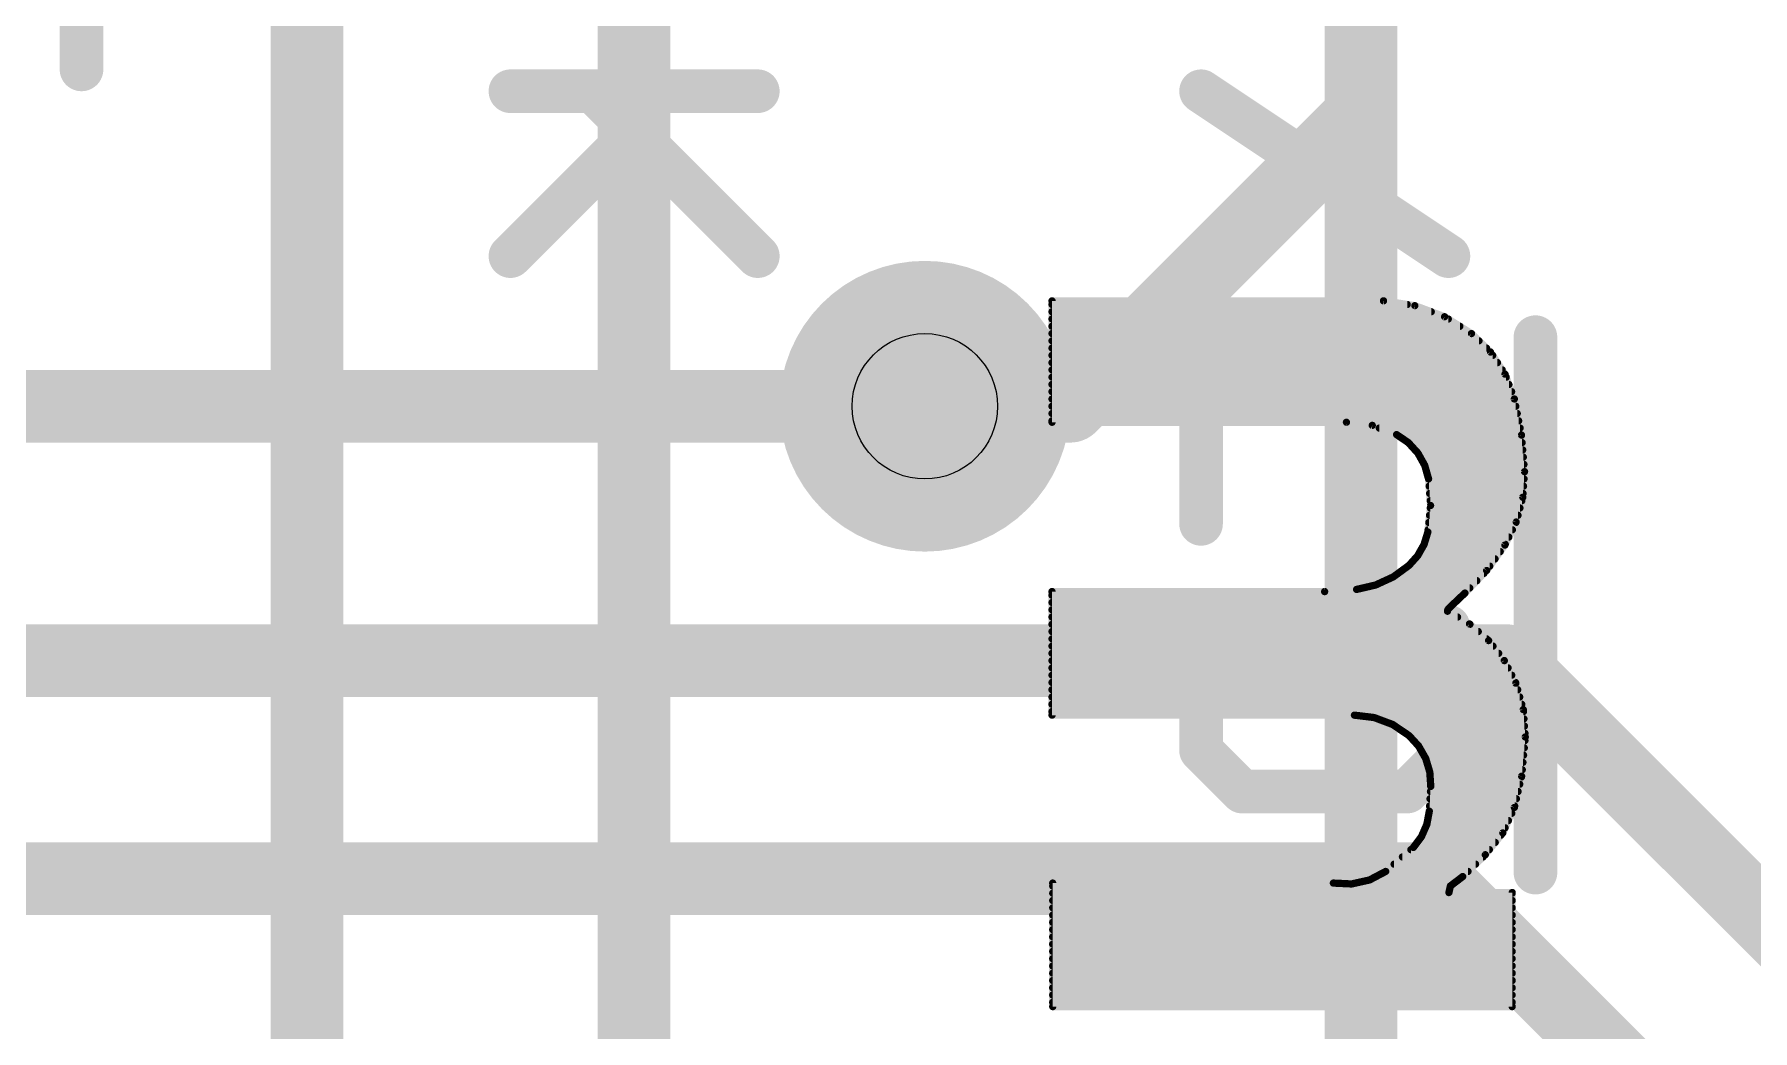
# Model space of a CAD drawing. Extents: x -32 to 75, y -18 to 32.
# Drawn here: x 10.6 to 16.61, y 22.2 to 25.68 of the extents above; entities that cross this region are included whole.
import ezdxf

# ---------------------------------------------------------------- set-up
doc = ezdxf.new("R2010")
doc.units = 0
for name, color, linetype in [('1', 12, 'CONTINUOUS'), ('16', 132, 'CONTINUOUS'), ('18', 110, 'CONTINUOUS'), ('21', 53, 'CONTINUOUS'), ('22', 53, 'CONTINUOUS'), ('44', 253, 'CONTINUOUS')]:
    doc.layers.add(name, color=color, linetype=linetype)

# ---------------------------------------------------------------- blocks, each defined once
blk = doc.blocks.new('ROUNDV')
at = {"const_width": 0.5}
blk.add_lwpolyline([(0, -0.25, 1), (0, 0.25, 1), (0, -0.25)], format="xyb", dxfattribs=at)

msp = doc.modelspace()

# ---------------------------------------------------------------- linework, layer by layer
at = {"layer": '1', "const_width": 0.254}
for points in [[(8.89, 24.384), (13.716, 24.384)], [(15.748, 23.495), (6.35, 23.495)], [(18.415, 20.828), (15.748, 23.495)], [(15.494, 22.733), (6.477, 22.733)], [(17.399, 20.828), (15.494, 22.733)]]:
    msp.add_lwpolyline(points, dxfattribs=at)
at = {"layer": '1', "const_width": 0.127}
for points in [[(13.716, 24.3205, 1), (13.716, 24.4475)], [(15.7929, 23.5399, 1), (15.7031, 23.4501)], [(15.748, 23.4315, 1), (15.748, 23.5585)], [(15.5389, 22.7779, 1), (15.4491, 22.6881)], [(15.494, 22.6695, 1), (15.494, 22.7965)]]:
    msp.add_lwpolyline(points, format="xyb", dxfattribs=at)
at = {"layer": '16', "const_width": 0.254}
for points in [[(12.7, 29.21), (12.7, 19.05)], [(15.24, 29.21), (15.24, 25.4)], [(11.557, 26.67), (11.557, 20.447)], [(14.224, 24.384), (15.24, 25.4)], [(15.24, 25.4), (15.24, 15.24)], [(13.716, 24.384), (14.224, 24.384)]]:
    msp.add_lwpolyline(points, dxfattribs=at)
at = {"layer": '16', "const_width": 0.127}
for points in [[(15.3035, 25.4, 1), (15.1765, 25.4)], [(15.2849, 25.3551, 1), (15.1951, 25.4449)], [(15.1765, 25.4, 1), (15.3035, 25.4)], [(13.716, 24.4475, 1), (13.716, 24.3205)], [(14.224, 24.3205, 1), (14.224, 24.4475)], [(14.1791, 24.4289, 1), (14.2689, 24.3391)]]:
    msp.add_lwpolyline(points, format="xyb", dxfattribs=at)
at = {"layer": '21', "const_width": 0.1524}
for points in [[(10.7696, 27.432), (10.7696, 25.561)], [(13.1325, 25.4848), (12.2682, 25.4848)], [(12.5563, 25.4848), (13.1325, 24.9085)], [(14.6812, 25.4848), (15.5455, 24.9085)], [(12.7004, 25.3407), (12.2682, 24.9085)], [(15.8496, 24.6254), (15.8496, 22.7544)], [(15.5455, 24.5492), (14.6812, 24.5492)], [(14.6812, 24.5492), (14.6812, 23.973)], [(15.5455, 23.6137), (14.6812, 23.6137)], [(14.6812, 23.6137), (14.6812, 23.1816)], [(15.5455, 23.1816), (15.5455, 23.6137)], [(14.6812, 23.1816), (14.8253, 23.0375)], [(15.4015, 23.0375), (15.5455, 23.1816)], [(14.8253, 23.0375), (15.4015, 23.0375)]]:
    msp.add_lwpolyline(points, dxfattribs=at)
at = {"layer": '21', "const_width": 0.0762}
for points in [[(10.7315, 25.561, 1), (10.8077, 25.561)], [(12.2682, 25.5229, 1), (12.2682, 25.4467)], [(12.5833, 25.5117, 1), (12.5294, 25.4578)], [(13.1325, 25.4467, 1), (13.1325, 25.5229)], [(14.7023, 25.5165, 1), (14.6601, 25.4531)], [(12.7273, 25.3138, 1), (12.6734, 25.3676)], [(15.5244, 24.8768, 1), (15.5667, 24.9402)], [(12.2413, 24.9355, 1), (12.2951, 24.8816)], [(13.1056, 24.8816, 1), (13.1595, 24.9355)], [(15.8877, 24.6254, 1), (15.8115, 24.6254)], [(14.6812, 24.5873, 1), (14.6812, 24.5111)], [(14.7193, 24.5492, 1), (14.6431, 24.5492)], [(15.5455, 24.5111, 1), (15.5455, 24.5873)], [(14.6431, 23.973, 1), (14.7193, 23.973)], [(14.6812, 23.6518, 1), (14.6812, 23.5756)], [(14.7193, 23.6137, 1), (14.6431, 23.6137)], [(15.5836, 23.6137, 1), (15.5074, 23.6137)], [(15.5455, 23.5756, 1), (15.5455, 23.6518)], [(14.7081, 23.2085, 1), (14.6543, 23.1546)], [(15.5725, 23.1546, 1), (15.5186, 23.2085)], [(14.6431, 23.1816, 1), (14.7193, 23.1816)], [(15.5074, 23.1816, 1), (15.5836, 23.1816)], [(14.8253, 23.0756, 1), (14.8253, 22.9994)], [(15.4015, 22.9994, 1), (15.4015, 23.0756)], [(14.7983, 23.0106, 1), (14.8522, 23.0644)], [(15.3745, 23.0644, 1), (15.4284, 23.0106)], [(15.8115, 22.7544, 1), (15.8877, 22.7544)]]:
    msp.add_lwpolyline(points, format="xyb", dxfattribs=at)
at = {"layer": '22', "const_width": 0.0127}
for points in [[(14.1605, 24.7587, 1), (14.1605, 24.746)], [(14.1605, 24.746, 1), (14.1605, 24.7333)], [(14.1669, 24.7523, 1), (14.1542, 24.7523)], [(15.3197, 24.7586, 1), (15.3177, 24.746)], [(15.3187, 24.746, 1), (15.3187, 24.7587)], [(15.4014, 24.7333, 1), (15.4014, 24.746)], [(15.4305, 24.7414, 1), (15.426, 24.7295)], [(15.4273, 24.7292, 1), (15.4292, 24.7417)], [(14.1605, 24.7206, 1), (14.1605, 24.7079)], [(14.1605, 24.6952, 1), (14.1605, 24.6824)], [(14.1605, 24.6698, 1), (14.1605, 24.6571)], [(15.4855, 24.7079, 1), (15.4855, 24.7206)], [(15.5355, 24.7022, 1), (15.5288, 24.6915)], [(15.5299, 24.6909, 1), (15.5344, 24.7028)], [(15.545, 24.6824, 1), (15.545, 24.6952)], [(15.5855, 24.6571, 1), (15.5855, 24.6698)], [(14.1605, 24.6444, 1), (14.1605, 24.6317)], [(14.1605, 24.619, 1), (14.1605, 24.6062)], [(15.6305, 24.6426, 1), (15.6217, 24.6334)], [(15.6227, 24.6326, 1), (15.6295, 24.6434)], [(15.6261, 24.6317, 1), (15.6261, 24.6444)], [(15.6522, 24.6062, 1), (15.6522, 24.619)], [(14.1605, 24.5936, 1), (14.1605, 24.5809)], [(14.1605, 24.5682, 1), (14.1605, 24.5555)], [(15.6784, 24.5809, 1), (15.6784, 24.5936)], [(15.6978, 24.577, 1), (15.6872, 24.57)], [(15.6881, 24.5689, 1), (15.6969, 24.578)], [(15.7002, 24.5555, 1), (15.7002, 24.5682)], [(14.1605, 24.5428, 1), (14.1605, 24.53)], [(14.1605, 24.5174, 1), (14.1605, 24.5047)], [(14.1605, 24.492, 1), (14.1605, 24.4793)], [(15.7168, 24.53, 1), (15.7168, 24.5428)], [(15.7334, 24.5047, 1), (15.7334, 24.5174)], [(15.7492, 24.4983, 1), (15.7373, 24.4938)], [(15.7379, 24.4926, 1), (15.7486, 24.4995)], [(15.7472, 24.4793, 1), (15.7472, 24.492)], [(14.1605, 24.4666, 1), (14.1605, 24.4538)], [(14.1605, 24.4412, 1), (14.1605, 24.4285)], [(15.7568, 24.4538, 1), (15.7568, 24.4666)], [(15.7663, 24.4285, 1), (15.7663, 24.4412)], [(14.1605, 24.4158, 1), (14.1605, 24.4031)], [(14.1605, 24.3904, 1), (14.1605, 24.3776)], [(15.7821, 24.4106, 1), (15.7697, 24.4082)], [(15.77, 24.4072, 1), (15.7818, 24.4116)], [(15.7759, 24.4031, 1), (15.7759, 24.4158)], [(15.7809, 24.3776, 1), (15.7809, 24.3904)], [(14.1605, 24.365, 1), (14.1605, 24.3523)], [(14.1605, 24.3396, 1), (14.1605, 24.3269)], [(14.1605, 24.3345, 1), (14.1605, 24.3218)], [(14.1542, 24.3281, 1), (14.1669, 24.3281)], [(15.19, 24.3344, 1), (15.1884, 24.3218)], [(15.1892, 24.3218, 1), (15.1892, 24.3345)], [(15.2817, 24.3231, 1), (15.2772, 24.3112)], [(15.2787, 24.3108, 1), (15.2802, 24.3235)], [(15.3041, 24.3142, 1), (15.3041, 24.3014)], [(15.7859, 24.3523, 1), (15.7859, 24.365)], [(15.7909, 24.3269, 1), (15.7909, 24.3396)], [(15.796, 24.3014, 1), (15.796, 24.3142)], [(15.3681, 24.2901, 1), (15.3609, 24.2797)], [(15.3682, 24.2888, 1), (15.3682, 24.2761)], [(15.3622, 24.279, 1), (15.3668, 24.2908)], [(15.4053, 24.2634, 1), (15.4053, 24.2507)], [(15.41, 24.2613, 1), (15.4006, 24.2528)], [(15.4017, 24.2518, 1), (15.4089, 24.2623)], [(15.8071, 24.2839, 1), (15.7945, 24.2829)], [(15.7946, 24.2822, 1), (15.807, 24.2846)], [(15.8009, 24.2761, 1), (15.8009, 24.2888)], [(15.803, 24.2507, 1), (15.803, 24.2634)], [(15.4285, 24.238, 1), (15.4285, 24.2252)], [(15.4441, 24.2237, 1), (15.433, 24.2175)], [(15.4339, 24.2163, 1), (15.4433, 24.2249)], [(15.4466, 24.2126, 1), (15.4466, 24.1999)], [(15.8051, 24.2252, 1), (15.8051, 24.238)], [(15.8072, 24.1999, 1), (15.8072, 24.2126)], [(15.4608, 24.1872, 1), (15.4608, 24.1745)], [(15.4688, 24.1792, 1), (15.4565, 24.1757)], [(15.4571, 24.1744, 1), (15.4682, 24.1806)], [(15.469, 24.1618, 1), (15.469, 24.149)], [(15.4825, 24.1305, 1), (15.4699, 24.1295)], [(15.4762, 24.1364, 1), (15.4762, 24.1237)], [(15.4701, 24.1283, 1), (15.4823, 24.1317)], [(15.8178, 24.155, 1), (15.8052, 24.1558)], [(15.8052, 24.1549, 1), (15.8178, 24.1559)], [(15.8094, 24.1745, 1), (15.8094, 24.1872)], [(15.8098, 24.1237, 1), (15.8098, 24.1364)], [(15.8115, 24.149, 1), (15.8115, 24.1618)], [(15.4781, 24.111, 1), (15.4781, 24.0983)], [(15.48, 24.0856, 1), (15.48, 24.0728)], [(15.8115, 24.0644, 1), (15.7992, 24.0676)], [(15.8063, 24.0728, 1), (15.8063, 24.0856)], [(15.808, 24.0983, 1), (15.808, 24.111)], [(15.4797, 24.0094, 1), (15.4797, 23.9966)], [(15.4819, 24.0602, 1), (15.4819, 24.0475)], [(15.4823, 24.0348, 1), (15.4823, 24.0221)], [(15.4895, 24.0365, 1), (15.4768, 24.0378)], [(15.4768, 24.0367, 1), (15.4895, 24.0377)], [(15.7885, 23.9966, 1), (15.7885, 24.0094)], [(15.7953, 24.0221, 1), (15.7953, 24.0348)], [(15.799, 24.0664, 1), (15.8117, 24.0656)], [(15.8021, 24.0475, 1), (15.8021, 24.0602)], [(15.4798, 23.9427, 1), (15.4676, 23.9465)], [(15.4745, 23.9586, 1), (15.4745, 23.9459)], [(15.4771, 23.984, 1), (15.4771, 23.9713)], [(15.7689, 23.9459, 1), (15.7689, 23.9586)], [(15.7761, 23.9811, 1), (15.7883, 23.9778)], [(15.7879, 23.9766, 1), (15.7765, 23.9822)], [(15.7813, 23.9713, 1), (15.7813, 23.984)], [(15.4543, 23.903, 1), (15.4664, 23.8993)], [(15.4605, 23.9078, 1), (15.4605, 23.8951)], [(15.4659, 23.898, 1), (15.4548, 23.9042)], [(15.4682, 23.9332, 1), (15.4682, 23.9204)], [(15.4674, 23.9452, 1), (15.48, 23.944)], [(15.7372, 23.9017, 1), (15.7486, 23.8961)], [(15.7481, 23.8952, 1), (15.7377, 23.9026)], [(15.7441, 23.8951, 1), (15.7441, 23.9078)], [(15.7565, 23.9204, 1), (15.7565, 23.9332)], [(15.4042, 23.8316, 1), (15.4042, 23.8189)], [(15.4029, 23.8319, 1), (15.4123, 23.8235)], [(15.4113, 23.8226, 1), (15.4039, 23.8328)], [(15.4282, 23.857, 1), (15.4282, 23.8442)], [(15.4325, 23.8647, 1), (15.4435, 23.8584)], [(15.4427, 23.8573, 1), (15.4333, 23.8658)], [(15.4462, 23.8824, 1), (15.4462, 23.8697)], [(15.69, 23.8189, 1), (15.69, 23.8316)], [(15.7082, 23.8442, 1), (15.7082, 23.857)], [(15.7265, 23.8697, 1), (15.7265, 23.8824)], [(15.3238, 23.7808, 1), (15.3238, 23.768)], [(15.349, 23.7928, 1), (15.3565, 23.7825)], [(15.3554, 23.7819, 1), (15.3501, 23.7934)], [(15.3694, 23.8062, 1), (15.3694, 23.7934)], [(15.6448, 23.768, 1), (15.6448, 23.7808)], [(15.6693, 23.7934, 1), (15.6693, 23.8062)], [(15.6739, 23.8137, 1), (15.6843, 23.8063)], [(15.6837, 23.8056, 1), (15.6745, 23.8144)], [(14.1605, 23.7427, 1), (14.1605, 23.7299)], [(14.1605, 23.73, 1), (14.1605, 23.7172)], [(14.1669, 23.7363, 1), (14.1542, 23.7363)], [(15.1126, 23.7426, 1), (15.1134, 23.73)], [(15.113, 23.7299, 1), (15.113, 23.7427)], [(15.2234, 23.7501, 1), (15.2262, 23.7377)], [(15.2252, 23.7376, 1), (15.2244, 23.7502)], [(15.2467, 23.7554, 1), (15.2467, 23.7427)], [(15.2883, 23.7651, 1), (15.2936, 23.7536)], [(15.2924, 23.7531, 1), (15.2895, 23.7655)], [(15.5952, 23.7172, 1), (15.5952, 23.73)], [(15.5986, 23.7356, 1), (15.6078, 23.7268)], [(15.6076, 23.7266, 1), (15.5988, 23.7358)], [(15.6203, 23.7427, 1), (15.6203, 23.7554)], [(14.1605, 23.7046, 1), (14.1605, 23.6918)], [(14.1605, 23.6792, 1), (14.1605, 23.6665)], [(14.1605, 23.6538, 1), (14.1605, 23.641)], [(15.5455, 23.6732, 1), (15.5391, 23.6622)], [(15.5361, 23.6689, 1), (15.5485, 23.6665)], [(15.538, 23.676, 1), (15.5485, 23.6689)], [(15.5495, 23.6712, 1), (15.537, 23.6736)], [(15.5414, 23.6809, 1), (15.5504, 23.6719)], [(15.5512, 23.6729, 1), (15.5406, 23.6799)], [(15.5435, 23.6665, 1), (15.5435, 23.6792)], [(15.5506, 23.6901, 1), (15.5594, 23.6809)], [(15.5595, 23.681, 1), (15.5505, 23.69)], [(15.5684, 23.6918, 1), (15.5684, 23.7046)], [(15.5774, 23.641, 1), (15.5774, 23.6538)], [(14.1605, 23.6284, 1), (14.1605, 23.6156)], [(14.1605, 23.603, 1), (14.1605, 23.5903)], [(15.6233, 23.6281, 1), (15.6149, 23.6185)], [(15.6159, 23.6178, 1), (15.6223, 23.6288)], [(15.6206, 23.6156, 1), (15.6206, 23.6284)], [(15.6498, 23.5903, 1), (15.6498, 23.603)], [(14.1605, 23.5776, 1), (14.1605, 23.5648)], [(14.1605, 23.5522, 1), (14.1605, 23.5394)], [(15.6791, 23.5648, 1), (15.6791, 23.5776)], [(15.691, 23.5691, 1), (15.681, 23.5612)], [(15.6819, 23.5604, 1), (15.6902, 23.5699)], [(15.7012, 23.5394, 1), (15.7012, 23.5522)], [(14.1605, 23.5268, 1), (14.1605, 23.5141)], [(14.1605, 23.5014, 1), (14.1605, 23.4886)], [(14.1605, 23.476, 1), (14.1605, 23.4632)], [(15.721, 23.5141, 1), (15.721, 23.5268)], [(15.7463, 23.4982, 1), (15.735, 23.4924)], [(15.7357, 23.4914, 1), (15.7457, 23.4992)], [(15.7408, 23.4886, 1), (15.7408, 23.5014)], [(15.7538, 23.4632, 1), (15.7538, 23.476)], [(14.1605, 23.4506, 1), (14.1605, 23.4379)], [(14.1605, 23.4252, 1), (14.1605, 23.4124)], [(15.7668, 23.4379, 1), (15.7668, 23.4506)], [(15.7871, 23.418, 1), (15.7749, 23.4146)], [(15.7753, 23.4134, 1), (15.7867, 23.4192)], [(15.7797, 23.4124, 1), (15.7797, 23.4252)], [(14.1605, 23.3998, 1), (14.1605, 23.387)], [(14.1605, 23.3744, 1), (14.1605, 23.3617)], [(14.1605, 23.349, 1), (14.1605, 23.3362)], [(15.7875, 23.387, 1), (15.7875, 23.3998)], [(15.7946, 23.3617, 1), (15.7946, 23.3744)], [(15.8018, 23.3362, 1), (15.8018, 23.349)], [(14.1605, 23.3236, 1), (14.1605, 23.3108)], [(14.1605, 23.3109, 1), (14.1605, 23.2981)], [(14.1542, 23.3045, 1), (14.1669, 23.3045)], [(15.2179, 23.3108, 1), (15.2163, 23.2982)], [(15.2171, 23.2981, 1), (15.2171, 23.3109)], [(15.2879, 23.3022, 1), (15.2835, 23.2903)], [(15.2849, 23.29, 1), (15.2864, 23.3026)], [(15.2977, 23.2982, 1), (15.2977, 23.2855)], [(15.8134, 23.3244, 1), (15.8007, 23.3235)], [(15.8009, 23.3223, 1), (15.8132, 23.3257)], [(15.8076, 23.3108, 1), (15.8076, 23.3236)], [(15.8094, 23.2855, 1), (15.8094, 23.2982)], [(15.354, 23.2774, 1), (15.3468, 23.2669)], [(15.3482, 23.2662, 1), (15.3526, 23.2781)], [(15.3589, 23.2728, 1), (15.3589, 23.26)], [(15.3964, 23.2474, 1), (15.3964, 23.2346)], [(15.4123, 23.2377, 1), (15.4029, 23.2291)], [(15.404, 23.2281, 1), (15.4112, 23.2387)], [(15.8203, 23.2277, 1), (15.8077, 23.2289)], [(15.8077, 23.2278, 1), (15.8203, 23.2288)], [(15.8112, 23.26, 1), (15.8112, 23.2728)], [(15.8131, 23.2346, 1), (15.8131, 23.2474)], [(15.424, 23.222, 1), (15.424, 23.2093)], [(15.4469, 23.1998, 1), (15.4359, 23.1935)], [(15.4367, 23.1923, 1), (15.4461, 23.2009)], [(15.4451, 23.1966, 1), (15.4451, 23.1838)], [(15.4595, 23.1712, 1), (15.4595, 23.1584)], [(15.8081, 23.1584, 1), (15.8081, 23.1712)], [(15.8105, 23.1838, 1), (15.8105, 23.1966)], [(15.8128, 23.2093, 1), (15.8128, 23.222)], [(15.4722, 23.1551, 1), (15.46, 23.1514)], [(15.4606, 23.1501, 1), (15.4716, 23.1564)], [(15.4703, 23.1458, 1), (15.4703, 23.1331)], [(15.4779, 23.1204, 1), (15.4779, 23.1076)], [(15.4868, 23.1058, 1), (15.4742, 23.105)], [(15.4744, 23.1036, 1), (15.4866, 23.1073)], [(15.8034, 23.1076, 1), (15.8034, 23.1204)], [(15.8058, 23.1331, 1), (15.8058, 23.1458)], [(15.4816, 23.095, 1), (15.4816, 23.0822)], [(15.4833, 23.0696, 1), (15.4833, 23.0569)], [(15.4901, 23.0552, 1), (15.4775, 23.056)], [(15.4775, 23.0552, 1), (15.4901, 23.056)], [(15.7948, 23.0569, 1), (15.7948, 23.0696)], [(15.795, 23.0917, 1), (15.8076, 23.0905)], [(15.8075, 23.0897, 1), (15.7951, 23.0925)], [(15.8007, 23.0822, 1), (15.8007, 23.095)], [(15.4798, 22.9934, 1), (15.4798, 22.9807)], [(15.4813, 23.0188, 1), (15.4813, 23.006)], [(15.4828, 23.0442, 1), (15.4828, 23.0314)], [(15.7817, 22.9793, 1), (15.7701, 22.9845)], [(15.7771, 22.9807, 1), (15.7771, 22.9934)], [(15.783, 23.006, 1), (15.783, 23.0188)], [(15.7889, 23.0314, 1), (15.7889, 23.0442)], [(15.476, 22.9204, 1), (15.4643, 22.9255)], [(15.4726, 22.9426, 1), (15.4726, 22.9298)], [(15.4774, 22.968, 1), (15.4774, 22.9552)], [(15.4725, 22.9696, 1), (15.4851, 22.9688)], [(15.485, 22.968, 1), (15.4726, 22.9704)], [(15.7551, 22.9298, 1), (15.7551, 22.9426)], [(15.7667, 22.9552, 1), (15.7667, 22.968)], [(15.7697, 22.9833, 1), (15.7821, 22.9805)], [(15.4454, 22.8824, 1), (15.457, 22.8773)], [(15.4563, 22.876, 1), (15.4461, 22.8837)], [(15.4536, 22.8918, 1), (15.4536, 22.879)], [(15.4648, 22.9172, 1), (15.4648, 22.9045)], [(15.4639, 22.9241, 1), (15.4764, 22.9218)], [(15.7297, 22.8956, 1), (15.7412, 22.8903)], [(15.7294, 22.879, 1), (15.7294, 22.8918)], [(15.7404, 22.889, 1), (15.7305, 22.8969)], [(15.7436, 22.9045, 1), (15.7436, 22.9172)], [(15.3849, 22.8156, 1), (15.3849, 22.8028)], [(15.4142, 22.841, 1), (15.4142, 22.8283)], [(15.4178, 22.846, 1), (15.428, 22.8384)], [(15.4271, 22.8374, 1), (15.4187, 22.847)], [(15.4363, 22.8664, 1), (15.4363, 22.8536)], [(15.6665, 22.8028, 1), (15.6665, 22.8156)], [(15.6693, 22.8208, 1), (15.6793, 22.8128)], [(15.6787, 22.8122, 1), (15.6699, 22.8214)], [(15.6886, 22.8283, 1), (15.6886, 22.841)], [(15.709, 22.8536, 1), (15.709, 22.8664)], [(15.3264, 22.7648, 1), (15.3264, 22.7521)], [(15.3222, 22.7632, 1), (15.3306, 22.7536)], [(15.3294, 22.7528, 1), (15.3234, 22.764)], [(15.3557, 22.7902, 1), (15.3557, 22.7774)], [(15.614, 22.7521, 1), (15.614, 22.7648)], [(15.6402, 22.7774, 1), (15.6402, 22.7902)], [(14.163, 22.7242, 1), (14.163, 22.7114)], [(14.163, 22.714, 1), (14.163, 22.7012)], [(14.163, 22.6886, 1), (14.163, 22.6759)], [(14.1693, 22.7178, 1), (14.1567, 22.7178)], [(15.1438, 22.7241, 1), (15.1432, 22.7115)], [(15.1435, 22.7114, 1), (15.1435, 22.7242)], [(15.206, 22.7209, 1), (15.2088, 22.7085)], [(15.2071, 22.7084, 1), (15.2077, 22.7211)], [(15.2669, 22.7342, 1), (15.2728, 22.723)], [(15.2712, 22.7224, 1), (15.2684, 22.7348)], [(15.2782, 22.7394, 1), (15.2782, 22.7266)], [(15.5473, 22.6911, 1), (15.5473, 22.6783)], [(15.5485, 22.7126, 1), (15.5563, 22.7026)], [(15.5586, 22.7062, 1), (15.5462, 22.709)], [(15.5524, 22.7012, 1), (15.5524, 22.714)], [(15.5857, 22.7266, 1), (15.5857, 22.7394)], [(15.5912, 22.7452, 1), (15.6, 22.736)], [(15.5995, 22.7356, 1), (15.5917, 22.7456)], [(15.7746, 22.6847, 1), (15.762, 22.6847)], [(15.7683, 22.6783, 1), (15.7683, 22.6911)], [(15.7683, 22.6759, 1), (15.7683, 22.6886)], [(14.163, 22.6632, 1), (14.163, 22.6504)], [(14.163, 22.6378, 1), (14.163, 22.6251)], [(15.5411, 22.6861, 1), (15.5535, 22.6833)], [(15.7683, 22.6504, 1), (15.7683, 22.6632)], [(15.7683, 22.6251, 1), (15.7683, 22.6378)], [(14.163, 22.6124, 1), (14.163, 22.5997)], [(14.163, 22.587, 1), (14.163, 22.5742)], [(15.7683, 22.5997, 1), (15.7683, 22.6124)], [(15.7683, 22.5742, 1), (15.7683, 22.587)], [(14.163, 22.5616, 1), (14.163, 22.5489)], [(14.163, 22.5362, 1), (14.163, 22.5235)], [(14.163, 22.5108, 1), (14.163, 22.498)], [(15.7683, 22.5489, 1), (15.7683, 22.5616)], [(15.7683, 22.5235, 1), (15.7683, 22.5362)], [(15.7683, 22.498, 1), (15.7683, 22.5108)], [(14.163, 22.4854, 1), (14.163, 22.4727)], [(14.163, 22.46, 1), (14.163, 22.4473)], [(15.7683, 22.4727, 1), (15.7683, 22.4854)], [(15.7683, 22.4473, 1), (15.7683, 22.46)], [(14.163, 22.4346, 1), (14.163, 22.4218)], [(14.163, 22.4092, 1), (14.163, 22.3965)], [(15.7683, 22.4218, 1), (15.7683, 22.4346)], [(15.7683, 22.3965, 1), (15.7683, 22.4092)], [(14.163, 22.3838, 1), (14.163, 22.3711)], [(14.163, 22.3584, 1), (14.163, 22.3456)], [(14.163, 22.333, 1), (14.163, 22.3203)], [(15.7683, 22.3711, 1), (15.7683, 22.3838)], [(15.7683, 22.3456, 1), (15.7683, 22.3584)], [(15.7683, 22.3203, 1), (15.7683, 22.333)], [(14.163, 22.3076, 1), (14.163, 22.2949)], [(14.163, 22.2924, 1), (14.163, 22.2797)], [(14.1567, 22.286, 1), (14.1693, 22.286)], [(15.762, 22.286, 1), (15.7746, 22.286)], [(15.7683, 22.2949, 1), (15.7683, 22.3076)], [(15.7683, 22.2797, 1), (15.7683, 22.2924)]]:
    msp.add_lwpolyline(points, format="xyb", dxfattribs=at)
at = {"layer": '22', "const_width": 0.0254}
for points in [[(15.3187, 24.7523), (14.1605, 24.7523)], [(14.1605, 24.7523), (14.1605, 24.3281)], [(14.1605, 24.7396), (15.4014, 24.7396)], [(15.4283, 24.7355), (15.3187, 24.7523)], [(15.5322, 24.6968), (15.4283, 24.7355)], [(14.1605, 24.7142), (15.4855, 24.7142)], [(14.1605, 24.6888), (15.545, 24.6888)], [(14.1605, 24.6634), (15.5855, 24.6634)], [(15.6261, 24.638), (15.5322, 24.6968)], [(14.1605, 24.638), (15.6261, 24.638)], [(14.1605, 24.6126), (15.6522, 24.6126)], [(15.6925, 24.5735), (15.6261, 24.638)], [(14.1605, 24.5872), (15.6784, 24.5872)], [(14.1605, 24.5618), (15.7002, 24.5618)], [(15.7432, 24.496), (15.6925, 24.5735)], [(14.1605, 24.5364), (15.7168, 24.5364)], [(14.1605, 24.511), (15.7334, 24.511)], [(14.1605, 24.4856), (15.7472, 24.4856)], [(15.7759, 24.4094), (15.7432, 24.496)], [(14.1605, 24.4602), (15.7568, 24.4602)], [(14.1605, 24.4348), (15.7663, 24.4348)], [(14.1605, 24.4094), (15.7759, 24.4094)], [(14.1605, 24.384), (15.7809, 24.384)], [(15.8008, 24.2834), (15.7759, 24.4094)], [(14.1605, 24.3586), (15.7859, 24.3586)], [(14.1605, 24.3332), (15.7909, 24.3332)], [(14.1605, 24.3281), (15.1892, 24.3281)], [(15.1892, 24.3281), (15.2795, 24.3171)], [(15.2795, 24.3171), (15.3645, 24.2849)], [(15.3041, 24.3078), (15.796, 24.3078)], [(15.3645, 24.2849), (15.4053, 24.2571)], [(15.3682, 24.2824), (15.8009, 24.2824)], [(15.4053, 24.2571), (15.4386, 24.2206)], [(15.4053, 24.257), (15.803, 24.257)], [(15.8115, 24.1554), (15.8008, 24.2834)], [(15.4285, 24.2316), (15.8051, 24.2316)], [(15.4386, 24.2206), (15.4627, 24.1775)], [(15.4466, 24.2062), (15.8072, 24.2062)], [(15.4608, 24.1808), (15.8094, 24.1808)], [(15.4627, 24.1775), (15.4762, 24.13)], [(15.469, 24.1554), (15.8115, 24.1554)], [(15.4762, 24.13), (15.4832, 24.0372)], [(15.4762, 24.13), (15.8098, 24.13)], [(15.8054, 24.066), (15.8115, 24.1554)], [(15.4781, 24.1046), (15.808, 24.1046)], [(15.48, 24.0792), (15.8063, 24.0792)], [(15.7822, 23.9794), (15.8054, 24.066)], [(15.4832, 24.0372), (15.4737, 23.9446)], [(15.4797, 24.003), (15.7885, 24.003)], [(15.4819, 24.0538), (15.8021, 24.0538)], [(15.4823, 24.0284), (15.7953, 24.0284)], [(15.4737, 23.9446), (15.4604, 23.9011)], [(15.4745, 23.9522), (15.7689, 23.9522)], [(15.4771, 23.9776), (15.7813, 23.9776)], [(15.7429, 23.8989), (15.7822, 23.9794)], [(15.4604, 23.9011), (15.438, 23.8615)], [(15.4605, 23.9014), (15.7441, 23.9014)], [(15.4682, 23.9268), (15.7565, 23.9268)], [(15.6791, 23.81), (15.7429, 23.8989)], [(15.4076, 23.8277), (15.3527, 23.7876)], [(15.4042, 23.8252), (15.69, 23.8252)], [(15.438, 23.8615), (15.4076, 23.8277)], [(15.4282, 23.8506), (15.7082, 23.8506)], [(15.4462, 23.876), (15.7265, 23.876)], [(15.3527, 23.7876), (15.291, 23.7593)], [(15.3238, 23.7744), (15.6448, 23.7744)], [(15.3694, 23.7998), (15.6693, 23.7998)], [(15.6032, 23.7312), (15.6791, 23.81)], [(15.113, 23.7363), (14.1605, 23.7363)], [(14.1605, 23.7363), (14.1605, 23.3045)], [(14.1605, 23.7236), (15.5952, 23.7236)], [(15.2248, 23.7439), (15.113, 23.7363)], [(15.291, 23.7593), (15.2248, 23.7439)], [(15.2467, 23.749), (15.6203, 23.749)], [(15.555, 23.6855), (15.6032, 23.7312)], [(14.1605, 23.6982), (15.5684, 23.6982)], [(14.1605, 23.6728), (15.5435, 23.6728)], [(14.1605, 23.6474), (15.5774, 23.6474)], [(15.5423, 23.6677), (15.5432, 23.6724)], [(15.6191, 23.6233), (15.5423, 23.6677)], [(15.5432, 23.6724), (15.5459, 23.6764)], [(15.5459, 23.6764), (15.555, 23.6855)], [(14.1605, 23.622), (15.6206, 23.622)], [(14.1605, 23.5966), (15.6498, 23.5966)], [(15.686, 23.5652), (15.6191, 23.6233)], [(14.1605, 23.5712), (15.6791, 23.5712)], [(14.1605, 23.5458), (15.7012, 23.5458)], [(15.7407, 23.4953), (15.686, 23.5652)], [(14.1605, 23.5204), (15.721, 23.5204)], [(14.1605, 23.495), (15.7408, 23.495)], [(14.1605, 23.4696), (15.7538, 23.4696)], [(15.781, 23.4163), (15.7407, 23.4953)], [(14.1605, 23.4442), (15.7668, 23.4442)], [(14.1605, 23.4188), (15.7797, 23.4188)], [(15.8071, 23.324), (15.781, 23.4163)], [(14.1605, 23.3934), (15.7875, 23.3934)], [(14.1605, 23.368), (15.7946, 23.368)], [(14.1605, 23.3426), (15.8018, 23.3426)], [(14.1605, 23.3172), (15.8076, 23.3172)], [(14.1605, 23.3045), (15.2171, 23.3045)], [(15.2171, 23.3045), (15.2857, 23.2963)], [(15.2857, 23.2963), (15.3504, 23.2721)], [(15.2977, 23.2918), (15.8094, 23.2918)], [(15.814, 23.2283), (15.8071, 23.324)], [(15.3504, 23.2721), (15.4076, 23.2334)], [(15.3589, 23.2664), (15.8112, 23.2664)], [(15.3964, 23.241), (15.8131, 23.241)], [(15.4076, 23.2334), (15.4414, 23.1966)], [(15.8013, 23.0911), (15.814, 23.2283)], [(15.424, 23.2156), (15.8128, 23.2156)], [(15.4414, 23.1966), (15.4661, 23.1533)], [(15.4451, 23.1902), (15.8105, 23.1902)], [(15.4595, 23.1648), (15.8081, 23.1648)], [(15.4661, 23.1533), (15.4805, 23.1054)], [(15.4703, 23.1394), (15.8058, 23.1394)], [(15.4779, 23.114), (15.8034, 23.114)], [(15.4805, 23.1054), (15.4838, 23.0556)], [(15.4838, 23.0556), (15.4788, 22.9692)], [(15.4816, 23.0886), (15.8007, 23.0886)], [(15.4833, 23.0632), (15.7948, 23.0632)], [(15.7759, 22.9819), (15.8013, 23.0911)], [(15.4798, 22.987), (15.7771, 22.987)], [(15.4813, 23.0124), (15.783, 23.0124)], [(15.4828, 23.0378), (15.7889, 23.0378)], [(15.7355, 22.893), (15.7759, 22.9819)], [(15.4701, 22.9229), (15.4512, 22.8798)], [(15.4788, 22.9692), (15.4701, 22.9229)], [(15.4726, 22.9362), (15.7551, 22.9362)], [(15.4774, 22.9616), (15.7667, 22.9616)], [(15.4512, 22.8798), (15.4229, 22.8422)], [(15.4536, 22.8854), (15.7294, 22.8854)], [(15.4648, 22.9108), (15.7436, 22.9108)], [(15.6743, 22.8168), (15.7355, 22.893)], [(15.4229, 22.8422), (15.3264, 22.7584)], [(15.3849, 22.8092), (15.6665, 22.8092)], [(15.4142, 22.8346), (15.6886, 22.8346)], [(15.4363, 22.86), (15.709, 22.86)], [(15.5956, 22.7406), (15.6743, 22.8168)], [(15.3264, 22.7584), (15.2698, 22.7286)], [(15.3264, 22.7584), (15.614, 22.7584)], [(15.3557, 22.7838), (15.6402, 22.7838)], [(15.1435, 22.7178), (14.163, 22.7178)], [(14.163, 22.7178), (14.163, 22.286)], [(14.163, 22.7076), (15.5524, 22.7076)], [(14.163, 22.6822), (15.7683, 22.6822)], [(15.2074, 22.7147), (15.1435, 22.7178)], [(15.2698, 22.7286), (15.2074, 22.7147)], [(15.2782, 22.733), (15.5857, 22.733)], [(15.5473, 22.6847), (15.5524, 22.7076)], [(15.7683, 22.6847), (15.5473, 22.6847)], [(15.5524, 22.7076), (15.5956, 22.7406)], [(15.7683, 22.286), (15.7683, 22.6847)], [(14.163, 22.6568), (15.7683, 22.6568)], [(14.163, 22.6314), (15.7683, 22.6314)], [(14.163, 22.606), (15.7683, 22.606)], [(14.163, 22.5806), (15.7683, 22.5806)], [(14.163, 22.5552), (15.7683, 22.5552)], [(14.163, 22.5298), (15.7683, 22.5298)], [(14.163, 22.5044), (15.7683, 22.5044)], [(14.163, 22.479), (15.7683, 22.479)], [(14.163, 22.4536), (15.7683, 22.4536)], [(14.163, 22.4282), (15.7683, 22.4282)], [(14.163, 22.4028), (15.7683, 22.4028)], [(14.163, 22.3774), (15.7683, 22.3774)], [(14.163, 22.352), (15.7683, 22.352)], [(14.163, 22.3266), (15.7683, 22.3266)], [(14.163, 22.3012), (15.7683, 22.3012)], [(14.163, 22.286), (15.7683, 22.286)]]:
    msp.add_lwpolyline(points, dxfattribs=at)
at = {"layer": '44'}
msp.add_circle((13.716, 24.384), 0.254, dxfattribs=at)

# ---------------------------------------------------------------- block references
at = {"layer": '18', "xscale": 1.016, "yscale": 1.016}
msp.add_blockref('ROUNDV', (13.716, 24.384), dxfattribs=at)
msp.add_blockref('ROUNDV', (13.716, 24.384), dxfattribs=at)

doc.saveas('drawing.dxf')
